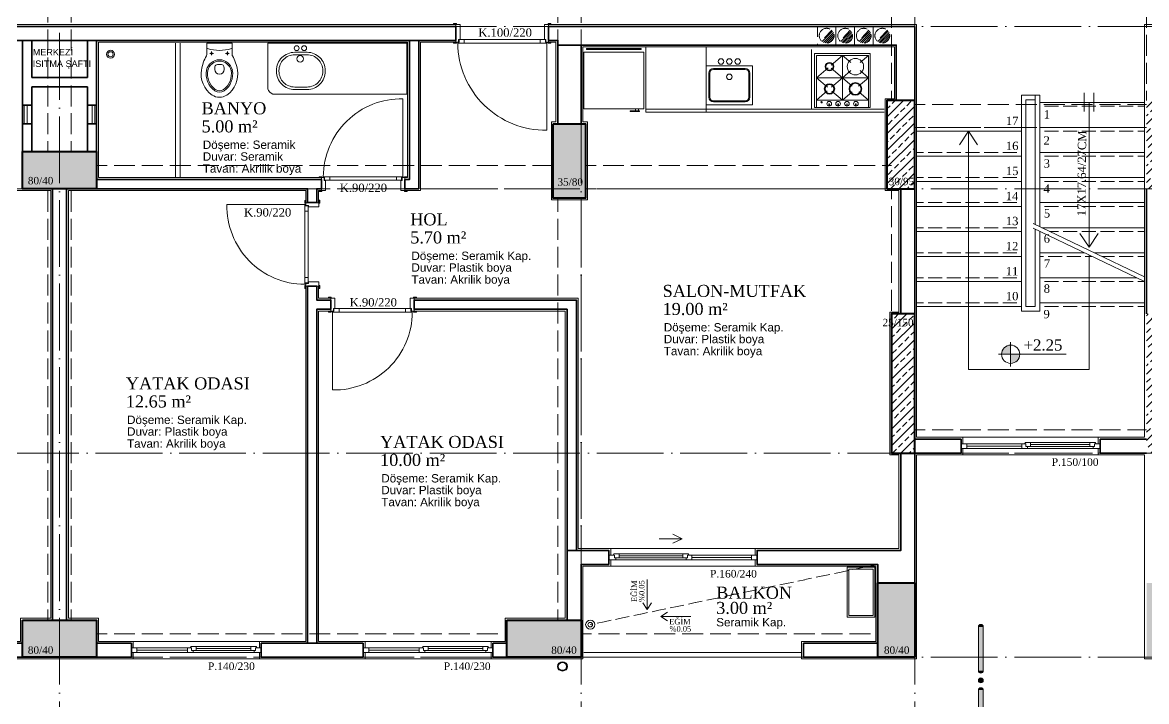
# Model space of a CAD drawing. Header units: millimetres. Extents: x 11587 to 81192, y -36083 to -25300.
# Drawn here: x 32209 to 33422, y -27567 to -26835 of the extents above; entities that cross this region are included whole.
import ezdxf
from ezdxf.enums import TextEntityAlignment as Align

# ---------------------------------------------------------------- set-up
doc = ezdxf.new("R2010")
doc.units = ezdxf.units.MM
for name, pattern in [('AKS', [30, 24, -3, 0, -3]), ('IZDUSUM1', [20, 7.5, -5, 7.5, 0]), ('SEMBOL1', [260, 200, -15, 30, -15])]:
    doc.linetypes.add(name, pattern=pattern)
for name, color, linetype, lineweight in [('rtm-aks yeni', 7, 'AKS', 20), ('rtm-cam', 141, 'Continuous', 9), ('rtm-duv tugla', 22, 'Continuous', 35), ('rtm-izdusum-üst ince', 8, 'IZDUSUM1', 5), ('rtm-kapı-ahsap', 35, 'Continuous', 13), ('rtm-merdiven izdusum', 254, 'IZDUSUM1', 15), ('rtm-merdiven yazı', 7, 'Continuous', 20), ('rtm-mhl-yazı-adı', 150, 'Continuous', 30), ('rtm-mhl-yazı-m2', 7, 'Continuous', 20), ('rtm-mhl-yazı-malzeme', 253, 'Continuous', 13), ('rtm-pen-ahsap', 35, 'Continuous', 13), ('rtm-plan katmanı-04', 33, 'Continuous', 25), ('rtm-plan katmanı-05', 205, 'Continuous', 20), ('rtm-plan katmanı-07', 135, 'Continuous', 9), ('rtm-sembol balon baslik', 242, 'Continuous', 20), ('rtm-sembol kot', 242, 'Continuous', 20), ('rtm-sembol kot yazı', 7, 'Continuous', 20), ('rtm-sembol ok', 7, 'Continuous', 20), ('rtm-sıva', 252, 'Continuous', 15), ('rtm-tarama-betonarme', 51, 'Continuous', 15), ('rtm-tas_betonarme', 50, 'Continuous', 40), ('rtm-tefris vitrifiye', 9, 'Continuous', 9), ('sbl-merdiven', 220, 'Continuous', 20)]:
    doc.layers.add(name, color=color, linetype=linetype, lineweight=lineweight)
doc.styles.add('ARIAL', font='times.ttf')
doc.styles.get("Standard").update_dxf_attribs({"font": 'arial.ttf'})
doc.styles.add('VAZ-OLCU', font='times.ttf', dxfattribs={"height": 60})
pattern_1 = [(45, (6000, 0), (-8.980256, 8.980256), []), (45, (6008.98, 0), (-8.980256, 8.980256), [6.35, -3.175])]

# ---------------------------------------------------------------- blocks, each defined once
blk = doc.blocks.new('rty')
at = {"layer": 'rtm-kapı-ahsap'}
for p, q in [((-58244.9, -62700.3), (-58243.8, -62700.3)), ((-58244.9, -62703.4), (-58244.9, -62700.3)), ((-58243.8, -62703.4), (-58244.9, -62703.4)), ((-58243.8, -62700.3), (-58243.8, -62703.4)), ((-58243.8, -62707.4), (-58243.8, -62702.9)), ((-58229.8, -62702.9), (-58243.8, -62702.9)), ((-58232.8, -62707.4), (-58243.8, -62707.4)), ((-58232.8, -62705.9), (-58232.8, -62707.4)), ((-58229.8, -62705.9), (-58232.8, -62705.9)), ((-58232.6, -62706.4), (-58232.6, -62789.4)), ((-58232.6, -62706.4), (-58229.7, -62706.4)), ((-58229.8, -62700.4), (-58229.8, -62703.4)), ((-58228.8, -62700.4), (-58229.8, -62700.4)), ((-58229.8, -62702.9), (-58229.8, -62705.9)), ((-58229.8, -62703.4), (-58228.8, -62703.4)), ((-58229.8, -62704.9), (-58228.8, -62704.9)), ((-58229.7, -62706.4), (-58229.7, -62704.9)), ((-58228.8, -62703.4), (-58228.8, -62700.4)), ((-58228.8, -62790.9), (-58228.8, -62704.9)), ((-58144.8, -62704.9), (-58228.8, -62704.9)), ((-58228.8, -62712), (-58232.6, -62712)), ((-58243.8, -62792.3), (-58244.9, -62792.3)), ((-58244.9, -62792.3), (-58244.9, -62795.4)), ((-58243.8, -62788.4), (-58243.8, -62792.9)), ((-58232.8, -62788.4), (-58243.8, -62788.4)), ((-58243.8, -62795.4), (-58243.8, -62792.3)), ((-58229.8, -62792.9), (-58243.8, -62792.9)), ((-58232.8, -62789.9), (-58232.8, -62788.4)), ((-58229.8, -62789.9), (-58232.8, -62789.9)), ((-58228.8, -62783.7), (-58232.6, -62783.7)), ((-58232.6, -62789.4), (-58229.7, -62789.4)), ((-58229.8, -62792.9), (-58229.8, -62789.9)), ((-58229.8, -62790.9), (-58228.8, -62790.9)), ((-58229.8, -62795.4), (-58229.8, -62792.3)), ((-58229.8, -62792.3), (-58228.8, -62792.3)), ((-58228.8, -62795.4), (-58229.8, -62795.4)), ((-58229.7, -62789.4), (-58229.7, -62790.9)), ((-58228.8, -62792.3), (-58228.8, -62795.4)), ((-58244.9, -62795.4), (-58243.8, -62795.4))]:
    blk.add_line(p, q, dxfattribs=at)
at = {"layer": 'rtm-kapı-ahsap', "const_width": 0.392}
blk.add_lwpolyline([(-58229.2, -62703.9, 1), (-58229.2, -62704.5, 1)], format="xyb", close=True, dxfattribs=at)
at = {"layer": 'rtm-kapı-ahsap'}
blk.add_arc((-58229.1, -62706.6), 84.3, 270.2011, 1.1472, dxfattribs=at)
blk = doc.blocks.new('K-100')
at = {"layer": 'rtm-kapı-ahsap'}
for p, q in [((-34308.1, -13702.2), (-34307, -13702.2)), ((-34308.1, -13705.4), (-34308.1, -13702.2)), ((-34307, -13705.4), (-34308.1, -13705.4)), ((-34307, -13702.2), (-34307, -13705.4)), ((-34307, -13709.3), (-34307, -13704.8)), ((-34288, -13704.8), (-34307, -13704.8)), ((-34291, -13709.3), (-34307, -13709.3)), ((-34288, -13707.8), (-34291, -13707.8)), ((-34291, -13707.8), (-34291, -13709.3)), ((-34290.8, -13801.3), (-34290.8, -13708.3)), ((-34290.8, -13708.3), (-34287.9, -13708.3)), ((-34288, -13702.3), (-34288, -13705.4)), ((-34287, -13702.3), (-34288, -13702.3)), ((-34288, -13704.8), (-34288, -13707.8)), ((-34288, -13705.4), (-34287, -13705.4)), ((-34288, -13706.8), (-34287, -13706.8)), ((-34287.9, -13708.3), (-34287.9, -13706.8)), ((-34287, -13705.4), (-34287, -13702.3)), ((-34287, -13706.8), (-34287, -13802.8)), ((-34287, -13713.9), (-34290.8, -13713.9)), ((-34287, -13795.6), (-34290.8, -13795.6)), ((-34307, -13804.2), (-34308.1, -13804.2)), ((-34308.1, -13804.2), (-34308.1, -13807.3)), ((-34308.1, -13807.3), (-34307, -13807.3)), ((-34307, -13800.3), (-34307, -13804.8)), ((-34291, -13800.3), (-34307, -13800.3)), ((-34307, -13807.3), (-34307, -13804.2)), ((-34288, -13804.8), (-34307, -13804.8)), ((-34291, -13801.8), (-34291, -13800.3)), ((-34288, -13801.8), (-34291, -13801.8)), ((-34290.8, -13801.3), (-34287.9, -13801.3)), ((-34288, -13804.8), (-34288, -13801.8)), ((-34288, -13802.8), (-34287, -13802.8)), ((-34288, -13807.3), (-34288, -13804.2)), ((-34288, -13804.2), (-34287, -13804.2)), ((-34287, -13807.3), (-34288, -13807.3)), ((-34287.9, -13801.3), (-34287.9, -13802.8)), ((-34193, -13802.8), (-34287, -13802.8)), ((-34287, -13804.2), (-34287, -13807.3))]:
    blk.add_line(p, q, dxfattribs=at)
at = {"layer": 'rtm-kapı-ahsap', "const_width": 0.392}
blk.add_lwpolyline([(-34287.4, -13803.7, -1), (-34287.4, -13803.1, -1)], format="xyb", close=True, dxfattribs=at)
at = {"layer": 'rtm-kapı-ahsap'}
blk.add_arc((-34287.9, -13801.7), 94.9, 359.3332, 89.4605, dxfattribs=at)
blk = doc.blocks.new('KK')
at = {"layer": 'rtm-sembol balon baslik', "linetype": 'SEMBOL1'}
for p in [(41231.3, 7543.2), (41283.8, 7543.2)]:
    blk.add_line(p, (41257.6, 7558.4), dxfattribs=at)
at = {"layer": 'rtm-sembol balon baslik'}
for p, q in [((41279.6, 7537.7), (41232.3, 7537.7)), ((41279.6, 7532.4), (41232.3, 7532.4)), ((41347.8, 7537.7), (41300.6, 7537.7)), ((41347.8, 7532.4), (41300.6, 7532.4)), ((41416.1, 7537.8), (41368.8, 7537.8)), ((41416.1, 7532.6), (41368.8, 7532.6)), ((41484.3, 7537.8), (41437.1, 7537.8)), ((41484.3, 7532.6), (41437.1, 7532.6)), ((41552.6, 7537.9), (41505.3, 7537.9)), ((41552.6, 7532.7), (41505.3, 7532.7)), ((41620.8, 7537.9), (41573.6, 7537.9)), ((41620.8, 7532.7), (41573.6, 7532.7))]:
    blk.add_line(p, q, dxfattribs=at)
at = {"layer": 'rtm-sembol balon baslik', "const_width": 2.62}
for points in [[(41232.3, 7536.4, 0.414214), (41231, 7535, 1)], [(41231, 7535, 0.414214), (41232.3, 7533.7, 1)], [(41279.6, 7533.7, 0.414214), (41280.9, 7535, 0.414214), (41279.6, 7536.4, 1)], [(41300.6, 7536.4, 0.414214), (41299.3, 7535, 1)], [(41299.3, 7535, 0.414214), (41300.6, 7533.7, 1)], [(41347.8, 7533.7, 0.414214), (41349.1, 7535, 0.414214), (41347.8, 7536.4, 1)], [(41368.8, 7536.5, 0.414214), (41367.5, 7535.2, 1)], [(41367.5, 7535.2, 0.414214), (41368.8, 7533.9, 1)], [(41416.1, 7533.9, 0.414214), (41417.4, 7535.2, 0.414214), (41416.1, 7536.5, 1)], [(41437.1, 7536.5, 0.414214), (41435.8, 7535.2, 1)], [(41435.8, 7535.2, 0.414214), (41437.1, 7533.9, 1)], [(41484.3, 7533.9, 0.414214), (41485.6, 7535.2, 0.414214), (41484.3, 7536.5, 1)], [(41505.3, 7536.6, 0.414214), (41504, 7535.3, 1)], [(41504, 7535.3, 0.414214), (41505.3, 7534, 1)], [(41552.6, 7534, 0.414214), (41553.9, 7535.3, 0.414214), (41552.6, 7536.6, 1)], [(41573.6, 7536.6, 0.414214), (41572.3, 7535.3, 1)], [(41572.3, 7535.3, 0.414214), (41573.6, 7534, 1)], [(41620.8, 7534, 0.414214), (41622.1, 7535.3, 0.414214), (41620.8, 7536.6, 1)]]:
    blk.add_lwpolyline(points, format="xyb", dxfattribs=at)
for points in [[(41288.8, 7535, 1), (41291.4, 7535, 1)], [(41357, 7535.2, 1), (41359.6, 7535.2, 1)], [(41425.3, 7535.2, 1), (41427.9, 7535.2, 1)], [(41493.5, 7535.3, 1), (41496.1, 7535.3, 1)], [(41561.8, 7535.3, 1), (41564.4, 7535.3, 1)]]:
    blk.add_lwpolyline(points, format="xyb", close=True, dxfattribs=at)
at = {"layer": 'rtm-sembol balon baslik'}
for centre in [(41290.1, 7535), (41358.3, 7535.2), (41426.6, 7535.2), (41494.8, 7535.3), (41563.1, 7535.3)]:
    blk.add_circle(centre, 2.62, dxfattribs=at)
for centre, start, end in [((41232.3, 7535), 90, 270), ((41279.6, 7535), 270, 90), ((41300.6, 7535), 90, 270), ((41347.8, 7535), 270, 90), ((41368.8, 7535.2), 90, 270), ((41416.1, 7535.2), 270, 90), ((41437.1, 7535.2), 90, 270), ((41484.3, 7535.2), 270, 90), ((41505.3, 7535.3), 90, 270), ((41552.6, 7535.3), 270, 90), ((41573.6, 7535.3), 90, 270), ((41620.8, 7535.3), 270, 90)]:
    blk.add_arc(centre, 2.62, start, end, dxfattribs=at)
for points in [[(41232.3, 7537.7), (41232.3, 7532.4), (41279.6, 7537.7), (41279.6, 7532.4)], [(41300.6, 7537.7), (41300.6, 7532.4), (41347.8, 7537.7), (41347.8, 7532.4)], [(41368.8, 7537.8), (41368.8, 7532.6), (41416.1, 7537.8), (41416.1, 7532.6)], [(41437.1, 7537.8), (41437.1, 7532.6), (41484.3, 7537.8), (41484.3, 7532.6)], [(41505.3, 7537.9), (41505.3, 7532.7), (41552.6, 7537.9), (41552.6, 7532.7)], [(41573.6, 7537.9), (41573.6, 7532.7), (41620.8, 7537.9), (41620.8, 7532.7)]]:
    blk.add_trace(points, dxfattribs=at)

msp = doc.modelspace()

# ---------------------------------------------------------------- hatches: boundary and pattern name
at = {"layer": 'rtm-izdusum-üst ince', "ltscale": 1.5}
h = msp.add_hatch(dxfattribs=at)
h.set_pattern_fill('ANSI31', color=256, scale=0.5, angle=180, style=0)
h.set_pattern_definition([(225, (32045.9866, -26689.5514), (1.122532, -1.122532), [])])
edge = h.paths.add_edge_path()
edge.add_arc((33076.59, -26849.55), 8, -132.76259, 47.23741, ccw=False)
edge.add_line((33071.16, -26855.42), (33082.03, -26843.68))
h = msp.add_hatch(dxfattribs=at)
h.set_pattern_fill('ANSI31', color=256, scale=0.5, angle=180, style=0)
h.set_pattern_definition([(225, (32065.9866, -26689.5514), (1.122532, -1.122532), [])])
edge = h.paths.add_edge_path()
edge.add_arc((33096.59, -26849.55), 8, -132.76259, 47.23741, ccw=False)
edge.add_line((33091.16, -26855.42), (33102.03, -26843.68))
h = msp.add_hatch(dxfattribs=at)
h.set_pattern_fill('ANSI31', color=256, scale=0.5, angle=180, style=0)
h.set_pattern_definition([(225, (32085.9866, -26689.5514), (1.122532, -1.122532), [])])
edge = h.paths.add_edge_path()
edge.add_arc((33116.59, -26849.55), 8, -132.76259, 47.23741, ccw=False)
edge.add_line((33111.16, -26855.42), (33122.03, -26843.68))
h = msp.add_hatch(dxfattribs=at)
h.set_pattern_fill('ANSI31', color=256, scale=0.5, angle=180, style=0)
h.set_pattern_definition([(225, (32105.9866, -26689.5514), (1.122532, -1.122532), [])])
edge = h.paths.add_edge_path()
edge.add_arc((33136.59, -26849.55), 8, -132.76259, 47.23741, ccw=False)
edge.add_line((33131.16, -26855.42), (33142.03, -26843.68))
at = {"layer": 'rtm-sembol kot'}
h = msp.add_hatch(color=256, dxfattribs=at)
h.paths.add_polyline_path([(33275.05, -27183.15, 0.4142136), (33265.21, -27192.99), (33275.05, -27192.99)])
h.paths.add_polyline_path([(33275.05, -27202.83, 0.4142136), (33284.89, -27192.99), (33275.05, -27192.99)])
at = {"layer": 'rtm-tarama-betonarme'}
h = msp.add_hatch(dxfattribs=at)
h.set_pattern_fill('ANSI33', color=256, scale=2, style=0)
h.set_pattern_definition([(45, (21039.519, -4888.525), (-8.980256, 8.980256), []), (45, (21048.499, -4888.525), (-8.980256, 8.980256), [6.35, -3.175])])
h.paths.add_polyline_path([(34324.09, -27439.55), (34364.09, -27439.55), (34364.09, -27519.55), (34324.09, -27519.55)])
h.paths.add_polyline_path([(33911.59, -27479.55), (33991.59, -27479.55), (33991.59, -27519.55), (33911.59, -27519.55)])
h.paths.add_polyline_path([(34324.09, -26944.55), (34364.09, -26944.55), (34364.09, -27024.55), (34324.09, -27024.55)])
h.paths.add_polyline_path([(33961.59, -26944.55), (33996.59, -26944.55), (33996.59, -27024.55), (33961.59, -27024.55)])
h.paths.add_polyline_path([(33961.59, -26524.55), (33996.59, -26524.55), (33996.59, -26604.55), (33961.59, -26604.55)])
h.paths.add_polyline_path([(34324.09, -26524.55), (34364.09, -26524.55), (34364.09, -26604.55), (34324.09, -26604.55)])
h.paths.add_polyline_path([(34324.09, -26029.55), (34364.09, -26029.55), (34364.09, -26109.55), (34324.09, -26109.55)])
h.paths.add_polyline_path([(33911.59, -26029.55), (33991.59, -26029.55), (33991.59, -26069.55), (33911.59, -26069.55)])
h.paths.add_polyline_path([(34726.59, -26524.55), (34691.59, -26524.55), (34691.59, -26604.55), (34726.59, -26604.55)])
h.paths.add_polyline_path([(34726.59, -26944.55), (34691.59, -26944.55), (34691.59, -27024.55), (34726.59, -27024.55)])
h.paths.add_polyline_path([(34776.59, -27479.55), (34696.59, -27479.55), (34696.59, -27519.55), (34776.59, -27519.55)])
h.paths.add_polyline_path([(35299.09, -27479.55), (35219.09, -27479.55), (35219.09, -27519.55), (35299.09, -27519.55)])
h.paths.add_polyline_path([(35299.09, -26974.55), (35219.09, -26974.55), (35219.09, -27014.55), (35299.09, -27014.55)])
h.paths.add_polyline_path([(35299.09, -26534.55), (35219.09, -26534.55), (35219.09, -26574.55), (35299.09, -26574.55)])
h.paths.add_polyline_path([(34776.59, -26029.55), (34696.59, -26029.55), (34696.59, -26069.55), (34776.59, -26069.55)])
h.paths.add_polyline_path([(35299.09, -26029.55), (35219.09, -26029.55), (35219.09, -26069.55), (35299.09, -26069.55)])
h.paths.add_polyline_path([(35821.59, -26839.55), (35796.59, -26839.55), (35796.59, -27014.55), (35821.59, -27014.55)])
h.paths.add_polyline_path([(35821.59, -26534.55), (35796.59, -26534.55), (35796.59, -26709.55), (35821.59, -26709.55)])
h.paths.add_polyline_path([(36181.59, -26839.55), (36006.59, -26839.55), (36006.59, -26864.55), (36181.59, -26864.55)])
h.paths.add_polyline_path([(36181.59, -26684.55), (36006.59, -26684.55), (36006.59, -26709.55), (36181.59, -26709.55)])
h.paths.add_polyline_path([(35821.59, -26109.55), (35781.59, -26109.55), (35781.59, -26029.55), (35821.59, -26029.55)])
h.paths.add_polyline_path([(36181.59, -26124.55), (36141.59, -26124.55), (36141.59, -26029.55), (36181.59, -26029.55)])
h.paths.add_polyline_path([(35821.59, -27439.55), (35781.59, -27439.55), (35781.59, -27519.55), (35821.59, -27519.55)])
h.paths.add_polyline_path([(36181.59, -27424.55), (36141.59, -27424.55), (36141.59, -27519.55), (36181.59, -27519.55)])
h.paths.add_polyline_path([(33421.59, -27439.55), (33461.59, -27439.55), (33461.59, -27519.55), (33421.59, -27519.55)])
h.paths.add_polyline_path([(33131.59, -27439.55), (33171.59, -27439.55), (33171.59, -27519.55), (33131.59, -27519.55)])
h.paths.add_polyline_path([(33421.59, -26029.55), (33501.59, -26029.55), (33501.59, -26069.55), (33421.59, -26069.55)])
h.paths.add_polyline_path([(33091.59, -26029.55), (33171.59, -26029.55), (33171.59, -26069.55), (33091.59, -26069.55)])
h.paths.add_polyline_path([(32781.59, -26524.55), (32816.59, -26524.55), (32816.59, -26604.55), (32781.59, -26604.55)])
h.paths.add_polyline_path([(32781.59, -26944.55), (32816.59, -26944.55), (32816.59, -27024.55), (32781.59, -27024.55)])
h.paths.add_polyline_path([(32731.59, -27479.55), (32811.59, -27479.55), (32811.59, -27519.55), (32731.59, -27519.55)])
h.paths.add_polyline_path([(32209.09, -27479.55), (32289.09, -27479.55), (32289.09, -27519.55), (32209.09, -27519.55)])
h.paths.add_polyline_path([(32209.09, -26974.55), (32289.09, -26974.55), (32289.09, -27014.55), (32209.09, -27014.55)])
h.paths.add_polyline_path([(32209.09, -26534.55), (32289.09, -26534.55), (32289.09, -26574.55), (32209.09, -26574.55)])
h.paths.add_polyline_path([(32731.59, -26029.55), (32811.59, -26029.55), (32811.59, -26069.55), (32731.59, -26069.55)])
h.paths.add_polyline_path([(32209.09, -26029.55), (32289.09, -26029.55), (32289.09, -26069.55), (32209.09, -26069.55)])
h.paths.add_polyline_path([(31686.59, -26839.55), (31711.59, -26839.55), (31711.59, -27014.55), (31686.59, -27014.55)])
h.paths.add_polyline_path([(31686.59, -26534.55), (31711.59, -26534.55), (31711.59, -26709.55), (31686.59, -26709.55)])
h.paths.add_polyline_path([(31326.59, -26839.55), (31501.59, -26839.55), (31501.59, -26864.55), (31326.59, -26864.55)])
h.paths.add_polyline_path([(31326.59, -26684.55), (31501.59, -26684.55), (31501.59, -26709.55), (31326.59, -26709.55)])
h.paths.add_polyline_path([(31686.59, -26109.55), (31726.59, -26109.55), (31726.59, -26029.55), (31686.59, -26029.55)])
h.paths.add_polyline_path([(31326.59, -26124.55), (31366.59, -26124.55), (31366.59, -26029.55), (31326.59, -26029.55)])
h.paths.add_polyline_path([(31686.59, -27439.55), (31726.59, -27439.55), (31726.59, -27519.55), (31686.59, -27519.55)])
h.paths.add_polyline_path([(31326.59, -27424.55), (31366.59, -27424.55), (31366.59, -27519.55), (31326.59, -27519.55)])
h = msp.add_hatch(dxfattribs=at)
h.set_pattern_fill('ANSI33', color=256, scale=2, style=0)
h.set_pattern_definition(pattern_1)
h.paths.add_polyline_path([(33171.59, -26919.55), (33141.59, -26919.55), (33141.59, -27014.55), (33171.59, -27014.55)])
h.paths.add_polyline_path([(33451.59, -26919.55), (33421.59, -26919.55), (33421.59, -27014.55), (33451.59, -27014.55)])
h = msp.add_hatch(dxfattribs=at)
h.set_pattern_fill('ANSI33', color=256, scale=2, style=0)
h.set_pattern_definition(pattern_1)
h.paths.add_polyline_path([(33171.59, -27149.55), (33146.59, -27149.55), (33146.59, -27299.55), (33171.59, -27299.55)])
h.paths.add_polyline_path([(33446.59, -27149.55), (33421.59, -27149.55), (33421.59, -27299.55), (33446.59, -27299.55)])

# ---------------------------------------------------------------- linework, layer by layer
at = {"layer": 'rtm-aks yeni', "ltscale": 3}
for p, q in [((32249.09, -27819.55), (32249.09, -25729.55)), ((32811.59, -27819.55), (32811.59, -25729.55)), ((33171.59, -27819.55), (33171.59, -25729.55)), ((31026.59, -26839.55), (36481.59, -26839.55)), ((31026.59, -27014.55), (36481.59, -27014.55)), ((31026.59, -27299.55), (36481.59, -27299.55)), ((31026.59, -27519.55), (36481.59, -27519.55))]:
    msp.add_line(p, q, dxfattribs=at)
at = {"layer": 'rtm-cam'}
for p, q in [((33287.09, -27292.05), (33227.59, -27292.05)), ((33360.59, -27290.3), (33296.59, -27290.3)), ((32852.59, -27410.3), (32921.59, -27410.3)), ((32931.09, -27412.05), (32995.59, -27412.05)), ((32455.59, -27510.3), (32396.59, -27510.3)), ((32705.59, -27510.3), (32646.59, -27510.3)), ((32387.09, -27512.05), (32332.59, -27512.05)), ((32637.09, -27512.05), (32582.59, -27512.05))]:
    msp.add_line(p, q, dxfattribs=at)
at = {"layer": 'rtm-duv tugla'}
for points in [[(31821.59, -26839.55), (32676.59, -26839.55)], [(32676.59, -26854.55), (32676.59, -26839.55)], [(32776.59, -26839.55), (33171.59, -26839.55), (33171.59, -26919.55)], [(32776.59, -26854.55), (32776.59, -26839.55)], [(31821.59, -26854.55), (32676.59, -26854.55)], [(32209.09, -26974.55), (32209.09, -26854.55)], [(32219.09, -26894.55), (32219.09, -26854.55)], [(32279.09, -26894.55), (32279.09, -26854.55)], [(32289.09, -26974.55), (32289.09, -26854.55)], [(32626.59, -26854.55), (32626.59, -27004.55), (32621.59, -27004.55), (32621.59, -27014.55), (32636.59, -27014.55), (32636.59, -26854.55)], [(32776.59, -26854.55), (32786.59, -26854.55), (32786.59, -26859.55), (33151.59, -26859.55), (33151.59, -26919.55)], [(32786.59, -26944.55), (32786.59, -26859.55)], [(32811.59, -26944.55), (32811.59, -26859.55)], [(32219.09, -26894.55), (32279.09, -26894.55)], [(32219.09, -26974.55), (32219.09, -26904.55)], [(32219.09, -26904.55), (32279.09, -26904.55)], [(32279.09, -26974.55), (32279.09, -26904.55)], [(32219.09, -26924.55), (32209.09, -26924.55)], [(32279.09, -26924.55), (32289.09, -26924.55)], [(32219.09, -26944.55), (32209.09, -26944.55)], [(32279.09, -26944.55), (32289.09, -26944.55)], [(32289.09, -27014.55), (32516.59, -27014.55), (32516.59, -27029.55), (32526.59, -27029.55), (32526.59, -27014.55), (32531.59, -27014.55), (32531.59, -27004.55), (32289.09, -27004.55)], [(32241.59, -27014.55), (32241.59, -27479.55)], [(32256.59, -27014.55), (32256.59, -27479.55)], [(33156.59, -27014.55), (33156.59, -27149.55)], [(33171.59, -27014.55), (33171.59, -27149.55)], [(33421.59, -27014.55), (33421.59, -27149.55)], [(32526.59, -27504.55), (32526.59, -27144.55), (32541.59, -27144.55), (32541.59, -27134.55), (32526.59, -27134.55), (32526.59, -27119.55), (32516.59, -27119.55), (32516.59, -27504.55)], [(32796.59, -27404.55), (32796.59, -27144.55), (32631.59, -27144.55), (32631.59, -27134.55), (32806.59, -27134.55), (32806.59, -27404.55)], [(33171.59, -27284.55), (33221.59, -27284.55)], [(33221.59, -27284.55), (33221.59, -27299.55)], [(33371.59, -27284.55), (33421.59, -27284.55)], [(33371.59, -27284.55), (33371.59, -27299.55)], [(33131.59, -27439.55), (33131.59, -27419.55), (33001.59, -27419.55), (33001.59, -27404.55), (33156.59, -27404.55), (33156.59, -27299.55)], [(33171.59, -27299.55), (33221.59, -27299.55)], [(33171.59, -27299.55), (33171.59, -27439.55)], [(33371.59, -27299.55), (33421.59, -27299.55)], [(32811.59, -27479.55), (32811.59, -27419.55), (32841.59, -27419.55), (32841.59, -27404.55), (32796.59, -27404.55), (32796.59, -27479.55)], [(32209.09, -27519.55), (32171.59, -27519.55), (32171.59, -27504.55), (32209.09, -27504.55)], [(32289.09, -27519.55), (32326.59, -27519.55), (32326.59, -27504.55), (32289.09, -27504.55)], [(32731.59, -27504.55), (32716.59, -27504.55), (32716.59, -27519.55), (32731.59, -27519.55)], [(32716.59, -27504.55), (32716.59, -27519.55)], [(33131.59, -27519.55), (33051.59, -27519.55), (33051.59, -27504.55), (33131.59, -27504.55)]]:
    msp.add_lwpolyline(points, dxfattribs=at)
msp.add_lwpolyline([(32466.59, -27504.55), (32466.59, -27519.55), (32576.59, -27519.55), (32576.59, -27504.55)], close=True, dxfattribs=at)
at = {"layer": 'rtm-izdusum-üst ince', "ltscale": 1.5}
for points in [[(32236.59, -26974.55), (32236.59, -26574.55)], [(32261.59, -26974.55), (32261.59, -26574.55)], [(32786.59, -26944.55), (32786.59, -26604.55)], [(32811.59, -26944.55), (32811.59, -26604.55)], [(33146.59, -26709.55), (33146.59, -26919.55)], [(33171.59, -26709.55), (33171.59, -26919.55)], [(33421.59, -26709.55), (33421.59, -26919.55)], [(33086.59, -26859.55), (33086.59, -26839.55), (33066.59, -26839.55), (33066.59, -26859.55), (33086.59, -26859.55)], [(33082.03, -26843.68), (33071.16, -26855.42)], [(33106.59, -26859.55), (33106.59, -26839.55), (33086.59, -26839.55), (33086.59, -26859.55), (33106.59, -26859.55)], [(33102.03, -26843.68), (33091.16, -26855.42)], [(33126.59, -26859.55), (33126.59, -26839.55), (33106.59, -26839.55), (33106.59, -26859.55), (33126.59, -26859.55)], [(33122.03, -26843.68), (33111.16, -26855.42)], [(33146.59, -26859.55), (33146.59, -26839.55), (33126.59, -26839.55), (33126.59, -26859.55), (33146.59, -26859.55)], [(33142.03, -26843.68), (33131.16, -26855.42)], [(33171.59, -26923.55), (33421.59, -26923.55)], [(33171.59, -26948.55), (33421.59, -26948.55)], [(32289.09, -26989.55), (32781.59, -26989.55)], [(32816.59, -26989.55), (33146.59, -26989.55)], [(32236.59, -27479.55), (32236.59, -27014.55)], [(32261.59, -27479.55), (32261.59, -27014.55)], [(32289.09, -27014.55), (32781.59, -27014.55)], [(32786.59, -27479.55), (32786.59, -27024.55)], [(32811.59, -27479.55), (32811.59, -27024.55)], [(32816.59, -27014.55), (33146.59, -27014.55)], [(33146.59, -27014.55), (33146.59, -27149.55)], [(33171.59, -27274.55), (33421.59, -27274.55)], [(33171.59, -27299.55), (33421.59, -27299.55)], [(32289.09, -27494.55), (32731.59, -27494.55)], [(32811.59, -27494.55), (33131.59, -27494.55)], [(32289.09, -27519.55), (32731.59, -27519.55)], [(32811.59, -27519.55), (33131.59, -27519.55)]]:
    msp.add_lwpolyline(points, dxfattribs=at)
at = {"layer": 'rtm-izdusum-üst ince'}
msp.add_lwpolyline([(33131.59, -27419.55), (32821.59, -27484.55)], dxfattribs=at)
at = {"layer": 'rtm-izdusum-üst ince', "ltscale": 1.5}
for centre in [(33076.59, -26849.55), (33096.59, -26849.55), (33116.59, -26849.55), (33136.59, -26849.55)]:
    msp.add_circle(centre, 8, dxfattribs=at)
at = {"layer": 'rtm-kapı-ahsap'}
for points in [[(32211.09, -26924.55), (32211.09, -26944.55)], [(32214.09, -26924.55), (32214.09, -26944.55)], [(32284.09, -26924.55), (32284.09, -26944.55)], [(32287.09, -26924.55), (32287.09, -26944.55)]]:
    msp.add_lwpolyline(points, dxfattribs=at)
at = {"layer": 'rtm-merdiven izdusum'}
for p, q in [((33419.59, -26925.55), (33306.59, -26925.55)), ((33173.59, -26948.55), (33286.59, -26948.55)), ((33419.59, -26952.55), (33306.59, -26952.55)), ((33173.59, -26975.55), (33286.59, -26975.55)), ((33419.59, -26979.55), (33306.59, -26979.55)), ((33173.59, -27002.55), (33286.59, -27002.55)), ((33419.59, -27006.55), (33306.59, -27006.55)), ((33173.59, -27029.55), (33286.59, -27029.55)), ((33419.59, -27033.55), (33306.59, -27033.55)), ((33173.59, -27056.55), (33286.59, -27056.55)), ((33419.59, -27060.55), (33317.06, -27060.55)), ((33173.59, -27083.55), (33286.59, -27083.55)), ((33363.09, -27087.55), (33306.59, -27087.55)), ((33419.59, -27087.55), (33373.56, -27087.55)), ((33173.59, -27110.55), (33286.59, -27110.55)), ((33419.59, -27114.55), (33306.59, -27114.55)), ((33173.59, -27137.55), (33286.59, -27137.55)), ((33419.59, -27141.55), (33306.59, -27141.55))]:
    msp.add_line(p, q, dxfattribs=at)
at = {"layer": 'rtm-pen-ahsap'}
for p, q in [((33221.59, -27289.55), (33227.59, -27289.55)), ((33232.59, -27289.55), (33226.96, -27289.55)), ((33227.59, -27294.55), (33227.59, -27289.55)), ((33232.59, -27289.55), (33287.09, -27289.55)), ((33291.59, -27289.55), (33287.09, -27289.55)), ((33287.09, -27294.55), (33287.09, -27289.55)), ((33290.96, -27288.05), (33296.59, -27288.05)), ((33291.59, -27292.55), (33291.59, -27289.55)), ((33291.59, -27292.55), (33296.59, -27292.55)), ((33293.09, -27292.55), (33293.09, -27294.55)), ((33296.59, -27288.05), (33360.59, -27288.05)), ((33296.59, -27292.55), (33296.59, -27288.05)), ((33296.59, -27292.55), (33360.59, -27292.55)), ((33366.23, -27288.05), (33360.59, -27288.05)), ((33360.59, -27292.55), (33360.59, -27288.05)), ((33365.59, -27292.55), (33360.59, -27292.55)), ((33364.09, -27294.55), (33364.09, -27292.55)), ((33371.59, -27289.55), (33365.59, -27289.55)), ((33365.59, -27292.55), (33365.59, -27289.55)), ((33285.59, -27294.55), (33221.59, -27294.55)), ((33285.59, -27294.55), (33293.09, -27294.55)), ((33364.09, -27294.55), (33371.59, -27294.55)), ((32841.59, -27409.55), (32847.59, -27409.55)), ((32849.09, -27414.55), (32841.59, -27414.55)), ((32846.96, -27408.05), (32852.59, -27408.05)), ((32847.59, -27412.55), (32847.59, -27409.55)), ((32847.59, -27412.55), (32852.59, -27412.55)), ((32849.09, -27414.55), (32849.09, -27412.55)), ((32921.59, -27408.05), (32852.59, -27408.05)), ((32852.59, -27412.55), (32852.59, -27408.05)), ((32921.59, -27412.55), (32852.59, -27412.55)), ((32927.23, -27408.05), (32921.59, -27408.05)), ((32921.59, -27412.55), (32921.59, -27408.05)), ((32926.59, -27412.55), (32921.59, -27412.55)), ((32925.09, -27412.55), (32925.09, -27414.55)), ((32932.59, -27414.55), (32925.09, -27414.55)), ((32926.59, -27409.55), (32931.09, -27409.55)), ((32926.59, -27412.55), (32926.59, -27409.55)), ((32990.59, -27409.55), (32931.09, -27409.55)), ((32931.09, -27414.55), (32931.09, -27409.55)), ((32932.59, -27414.55), (33001.59, -27414.55)), ((32990.59, -27409.55), (32996.23, -27409.55)), ((32995.59, -27414.55), (32995.59, -27409.55)), ((33001.59, -27409.55), (32995.59, -27409.55)), ((32326.59, -27509.55), (32332.59, -27509.55)), ((32337.59, -27509.55), (32331.96, -27509.55)), ((32332.59, -27514.55), (32332.59, -27509.55)), ((32337.59, -27509.55), (32387.09, -27509.55)), ((32391.59, -27509.55), (32387.09, -27509.55)), ((32387.09, -27514.55), (32387.09, -27509.55)), ((32390.96, -27508.05), (32396.59, -27508.05)), ((32391.59, -27512.55), (32391.59, -27509.55)), ((32396.59, -27508.05), (32455.59, -27508.05)), ((32396.59, -27512.55), (32396.59, -27508.05)), ((32461.23, -27508.05), (32455.59, -27508.05)), ((32455.59, -27512.55), (32455.59, -27508.05)), ((32466.59, -27509.55), (32460.59, -27509.55)), ((32460.59, -27512.55), (32460.59, -27509.55)), ((32576.59, -27509.55), (32582.59, -27509.55)), ((32587.59, -27509.55), (32581.96, -27509.55)), ((32582.59, -27514.55), (32582.59, -27509.55)), ((32587.59, -27509.55), (32637.09, -27509.55)), ((32641.59, -27509.55), (32637.09, -27509.55)), ((32637.09, -27514.55), (32637.09, -27509.55)), ((32640.96, -27508.05), (32646.59, -27508.05)), ((32641.59, -27512.55), (32641.59, -27509.55)), ((32646.59, -27508.05), (32705.59, -27508.05)), ((32646.59, -27512.55), (32646.59, -27508.05)), ((32711.23, -27508.05), (32705.59, -27508.05)), ((32705.59, -27512.55), (32705.59, -27508.05)), ((32716.59, -27509.55), (32710.59, -27509.55)), ((32710.59, -27512.55), (32710.59, -27509.55)), ((32385.59, -27514.55), (32326.59, -27514.55)), ((32385.59, -27514.55), (32393.09, -27514.55)), ((32391.59, -27512.55), (32396.59, -27512.55)), ((32393.09, -27512.55), (32393.09, -27514.55)), ((32396.59, -27512.55), (32455.59, -27512.55)), ((32460.59, -27512.55), (32455.59, -27512.55)), ((32459.09, -27514.55), (32459.09, -27512.55)), ((32459.09, -27514.55), (32466.59, -27514.55)), ((32635.59, -27514.55), (32576.59, -27514.55)), ((32635.59, -27514.55), (32643.09, -27514.55)), ((32641.59, -27512.55), (32646.59, -27512.55)), ((32643.09, -27512.55), (32643.09, -27514.55)), ((32646.59, -27512.55), (32705.59, -27512.55)), ((32710.59, -27512.55), (32705.59, -27512.55)), ((32709.09, -27514.55), (32709.09, -27512.55)), ((32709.09, -27514.55), (32716.59, -27514.55))]:
    msp.add_line(p, q, dxfattribs=at)
for points in [[(33290.96, -27288.05), (33290.09, -27289.55)], [(33366.23, -27288.05), (33367.1, -27289.55)], [(32846.96, -27408.05), (32846.09, -27409.55)], [(32927.23, -27408.05), (32928.1, -27409.55)], [(32390.96, -27508.05), (32390.09, -27509.55)], [(32461.23, -27508.05), (32462.1, -27509.55)], [(32640.96, -27508.05), (32640.09, -27509.55)], [(32711.23, -27508.05), (32712.1, -27509.55)]]:
    msp.add_lwpolyline(points, dxfattribs=at)
at = {"layer": 'rtm-plan katmanı-04'}
for radius in [5, 4.5]:
    msp.add_circle((32791.59, -27529.55), radius, dxfattribs=at)
at = {"layer": 'rtm-plan katmanı-05', "ltscale": 0.6}
for points in [[(33223.59, -27282.55), (33369.59, -27282.55)], [(33223.59, -27301.55), (33369.59, -27301.55)], [(32999.59, -27402.55), (32843.59, -27402.55)], [(32999.59, -27421.55), (32843.59, -27421.55)], [(32328.59, -27502.55), (32464.59, -27502.55)], [(32578.59, -27502.55), (32714.59, -27502.55)], [(32328.59, -27521.55), (32464.59, -27521.55)], [(32578.59, -27521.55), (32714.59, -27521.55)]]:
    msp.add_lwpolyline(points, dxfattribs=at)
at = {"layer": 'rtm-plan katmanı-05'}
for points in [[(32814.59, -27514.55), (33048.59, -27514.55)], [(32814.59, -27519.55), (33048.59, -27519.55)]]:
    msp.add_lwpolyline(points, dxfattribs=at)
for radius in [5, 2.5]:
    msp.add_circle((32821.59, -27484.55), radius, dxfattribs=at)
at = {"layer": 'rtm-plan katmanı-07'}
for points in [[(33293.09, -27294.55), (33364.09, -27294.55)], [(32925.09, -27414.55), (32849.09, -27414.55)], [(32393.09, -27514.55), (32459.09, -27514.55)], [(32643.09, -27514.55), (32709.09, -27514.55)]]:
    msp.add_lwpolyline(points, dxfattribs=at)
at = {"layer": 'rtm-sembol kot'}
for p, q in [((33275.05, -27206.12), (33275.05, -27179.87)), ((33261.92, -27192.99), (33334.84, -27192.99))]:
    msp.add_line(p, q, dxfattribs=at)
msp.add_circle((33275.05, -27192.99), 9.84, dxfattribs=at)
at = {"layer": 'rtm-sembol ok'}
for points in [[(32920.75, -27391.86), (32910.75, -27386.86)], [(32895.75, -27391.86), (32920.75, -27391.86)], [(32920.75, -27391.86), (32910.75, -27396.86)], [(32883.02, -27436), (32883.02, -27468.32)], [(32883.02, -27468.32), (32878.36, -27460.92)], [(32883.02, -27468.32), (32887.69, -27460.92)], [(32897.54, -27475.93), (32904.94, -27471.26)], [(32929.87, -27475.93), (32897.54, -27475.93)], [(32897.54, -27475.93), (32904.94, -27480.6)]]:
    msp.add_lwpolyline(points, dxfattribs=at)
at = {"layer": 'rtm-sıva'}
for points in [[(31821.59, -26837.55), (32676.59, -26837.55)], [(32776.59, -26837.55), (33173.59, -26837.55)], [(33223.59, -27289.55), (33223.59, -27282.55), (33173.59, -27282.55), (33173.59, -26837.55)], [(33369.59, -27289.55), (33369.59, -27282.55), (33419.59, -27282.55), (33419.59, -26837.55)], [(33419.59, -26837.55), (33856.59, -26837.55)], [(32621.59, -27002.55), (32624.59, -27002.55), (32624.59, -26856.55), (32291.09, -26856.55), (32291.09, -27002.55), (32531.59, -27002.55)], [(32676.59, -26856.55), (32638.59, -26856.55), (32638.59, -27016.55), (32621.59, -27016.55)], [(32776.59, -26856.55), (32784.59, -26856.55), (32784.59, -26942.55), (32779.59, -26942.55), (32779.59, -27026.55), (32818.59, -27026.55), (32818.59, -26942.55), (32813.59, -26942.55), (32813.59, -26861.55), (33149.59, -26861.55), (33149.59, -26917.55)], [(33144.59, -27147.55), (33154.59, -27147.55), (33154.59, -27016.55), (33139.59, -27016.55), (33139.59, -26917.55), (33149.59, -26917.55)], [(31983.59, -27029.55), (31983.59, -27016.55), (32239.59, -27016.55), (32239.59, -27477.55), (32207.09, -27477.55), (32207.09, -27502.55), (32169.59, -27502.55), (32169.59, -27509.55)], [(32514.59, -27029.55), (32514.59, -27016.55), (32258.59, -27016.55), (32258.59, -27477.55), (32291.09, -27477.55), (32291.09, -27502.55), (32328.59, -27502.55), (32328.59, -27509.55)], [(32528.59, -27029.55), (32528.59, -27016.55), (32531.59, -27016.55)], [(32464.59, -27509.55), (32464.59, -27502.55), (32514.59, -27502.55), (32514.59, -27119.55)], [(32528.59, -27119.55), (32528.59, -27132.55), (32541.59, -27132.55)], [(32631.59, -27132.55), (32808.59, -27132.55), (32808.59, -27402.55), (32843.59, -27402.55), (32843.59, -27409.55)], [(32541.59, -27146.55), (32528.59, -27146.55), (32528.59, -27502.55), (32578.59, -27502.55), (32578.59, -27509.55)], [(32714.59, -27509.55), (32714.59, -27502.55), (32729.59, -27502.55), (32729.59, -27477.55), (32794.59, -27477.55), (32794.59, -27146.55), (32631.59, -27146.55)], [(33144.59, -27147.55), (33144.59, -27301.55), (33154.59, -27301.55), (33154.59, -27402.55), (32999.59, -27402.55), (32999.59, -27409.55)], [(32999.59, -27414.55), (32999.59, -27421.55), (33129.59, -27421.55), (33129.59, -27502.55), (33049.59, -27502.55), (33049.59, -27521.55), (33173.59, -27521.55), (33173.59, -27301.55), (33223.59, -27301.55), (33223.59, -27294.55)], [(33513.59, -27514.55), (33513.59, -27521.55), (33419.59, -27521.55), (33419.59, -27301.55), (33369.59, -27301.55), (33369.59, -27294.55)], [(32714.59, -27514.55), (32714.59, -27521.55), (32813.59, -27521.55), (32813.59, -27421.55), (32843.59, -27421.55), (32843.59, -27414.55)], [(32169.59, -27514.55), (32169.59, -27521.55), (32328.59, -27521.55), (32328.59, -27514.55)], [(32464.59, -27514.55), (32464.59, -27521.55), (32578.59, -27521.55), (32578.59, -27514.55)], [(32464.59, -27514.55), (32464.59, -27521.55), (32578.59, -27521.55), (32578.59, -27514.55)]]:
    msp.add_lwpolyline(points, dxfattribs=at)
at = {"layer": 'rtm-tas_betonarme'}
for points in [[(33141.59, -27014.55), (33171.59, -27014.55), (33171.59, -26919.55), (33141.59, -26919.55)], [(32781.59, -26944.55), (32816.59, -26944.55), (32816.59, -27024.55), (32781.59, -27024.55)], [(32209.09, -26974.55), (32289.09, -26974.55), (32289.09, -27014.55), (32209.09, -27014.55)], [(33146.59, -27299.55), (33171.59, -27299.55), (33171.59, -27149.55), (33146.59, -27149.55)], [(33131.59, -27439.55), (33171.59, -27439.55), (33171.59, -27519.55), (33131.59, -27519.55)], [(32209.09, -27479.55), (32289.09, -27479.55), (32289.09, -27519.55), (32209.09, -27519.55)], [(32731.59, -27479.55), (32811.59, -27479.55), (32811.59, -27519.55), (32731.59, -27519.55)]]:
    msp.add_lwpolyline(points, close=True, dxfattribs=at)
at = {"layer": 'rtm-tefris vitrifiye'}
for p, q in [((32407.85, -26857.55), (32435.34, -26857.55)), ((32407.85, -26870.14), (32407.85, -26857.55)), ((32411.23, -26868.55), (32415.14, -26868.55)), ((32413.07, -26866.68), (32413.07, -26870.39)), ((32431.96, -26868.55), (32428.05, -26868.55)), ((32430.12, -26866.68), (32430.12, -26870.39)), ((32435.34, -26870.14), (32435.34, -26857.55)), ((32814.5, -26928.41), (32814.5, -26867.41)), ((32814.5, -26867.41), (32879.5, -26867.41)), ((32876.5, -26863.41), (32817.5, -26863.41)), ((32817.5, -26863.41), (32817.5, -26864.41)), ((32817.5, -26864.41), (32876.5, -26864.41)), ((32876.5, -26864.41), (32876.5, -26863.41)), ((32879.5, -26867.41), (32879.5, -26928.41)), ((33063.62, -26868.89), (33063.62, -26926.89)), ((33063.62, -26868.89), (33123.62, -26868.89)), ((32423.76, -26880.65), (32419.43, -26880.65)), ((33065.62, -26870.89), (33121.62, -26870.89)), ((33065.62, -26870.89), (33065.62, -26926.89)), ((33081.43, -26881.35), (33093.62, -26870.89)), ((33093.62, -26870.89), (33102.59, -26878.58)), ((33093.62, -26870.89), (33093.62, -26918.89)), ((33112.65, -26878.58), (33121.62, -26870.89)), ((33121.62, -26870.89), (33121.62, -26918.89)), ((32946.59, -26923.89), (32946.59, -26881.89)), ((32946.59, -26881.89), (32996.59, -26881.89)), ((32949.59, -26915.89), (32949.59, -26889.89)), ((32950.59, -26915.89), (32950.59, -26889.89)), ((32954.59, -26884.89), (32988.59, -26884.89)), ((32954.59, -26885.89), (32988.59, -26885.89)), ((32992.59, -26915.89), (32992.59, -26889.89)), ((32993.59, -26915.89), (32993.59, -26889.89)), ((32996.59, -26923.89), (32996.59, -26881.89)), ((33078.03, -26884.25), (33065.62, -26894.89)), ((33093.62, -26894.89), (33081.39, -26884.41)), ((33102.59, -26887.21), (33093.62, -26894.89)), ((33121.62, -26894.89), (33112.65, -26887.21)), ((33065.62, -26894.89), (33077.31, -26904.91)), ((33065.62, -26894.89), (33121.62, -26894.89)), ((33093.62, -26894.89), (33081.92, -26904.93)), ((33093.62, -26894.89), (33104.08, -26903.86)), ((33121.62, -26894.89), (33111, -26904)), ((33077.14, -26909.02), (33065.62, -26918.89)), ((33082.25, -26909.15), (33093.62, -26918.89)), ((33103.91, -26910.07), (33093.62, -26918.89)), ((33111.4, -26910.13), (33121.62, -26918.89)), ((32870.5, -26928.41), (32870.5, -26930.41)), ((32873.5, -26928.41), (32873.5, -26930.41)), ((32996.59, -26923.89), (32946.59, -26923.89)), ((32988.59, -26919.89), (32954.59, -26919.89)), ((32988.59, -26920.89), (32954.59, -26920.89)), ((33063.62, -26926.89), (33123.62, -26926.89)), ((33065.62, -26918.89), (33121.62, -26918.89)), ((33079.58, -26922.92), (33079.04, -26922.92)), ((33079.04, -26922.92), (33079.04, -26925.38)), ((33079.58, -26925.38), (33079.58, -26922.92)), ((33089.17, -26922.92), (33088.63, -26922.92)), ((33088.63, -26922.92), (33088.63, -26925.38)), ((33089.17, -26925.38), (33089.17, -26922.92)), ((33098.75, -26922.92), (33098.21, -26922.92)), ((33098.21, -26922.92), (33098.21, -26925.38)), ((33098.75, -26925.38), (33098.75, -26922.92)), ((33108.34, -26922.92), (33107.8, -26922.92)), ((33107.8, -26922.92), (33107.8, -26925.38)), ((33108.34, -26925.38), (33108.34, -26922.92)), ((33121.62, -26918.89), (33121.62, -26926.89)), ((32864.5, -26930.41), (32864.5, -26931.41)), ((32874.5, -26930.41), (32864.5, -26930.41)), ((32864.5, -26931.41), (32874.5, -26931.41)), ((32874.5, -26931.41), (32874.5, -26930.41)), ((32881.59, -26931.89), (33138.59, -26931.89))]:
    msp.add_line(p, q, dxfattribs=at)
for points in [[(32374.09, -26857.55), (32374.09, -27001.55)], [(32379.09, -26857.55), (32379.09, -27001.55)], [(32881.59, -26931.89), (32881.59, -26861.55)], [(32946.59, -26931.89), (32946.59, -26861.55)], [(33060.21, -26864.55), (33060.21, -26928.89)], [(33123.62, -26868.89), (33123.62, -26926.89)], [(32879.5, -26928.41), (32814.5, -26928.41)], [(32881.59, -26928.89), (33138.59, -26928.89)]]:
    msp.add_lwpolyline(points, dxfattribs=at)
for points in [[(32623.59, -26912.55), (32479.18, -26912.55, -0.2032744), (32473.59, -26906.97), (32473.59, -26857.55), (32623.59, -26857.55), (32623.59, -26912.55)], [(32483.13, -26887.92), (32483.13, -26887.02, -0.4142136), (32502.73, -26867.42), (32516.12, -26867.42, -0.4142136), (32535.72, -26887.02), (32535.72, -26887.92, -0.4142136), (32516.12, -26907.52), (32502.73, -26907.52, -0.4142136)], [(32485.8, -26887.92), (32485.8, -26887.02, -0.4142136), (32502.73, -26870.1), (32516.12, -26870.1, -0.4142136), (32533.05, -26887.02), (32533.05, -26887.92, -0.4142136), (32516.12, -26904.84), (32502.73, -26904.84, -0.4142136)]]:
    msp.add_lwpolyline(points, format="xyb", close=True, dxfattribs=at)
for points in [[(33128.59, -27476.55), (33098.59, -27476.55), (33098.59, -27422.55), (33128.59, -27422.55)], [(33126.59, -27474.55), (33100.59, -27474.55), (33100.59, -27424.55), (33126.59, -27424.55)]]:
    msp.add_lwpolyline(points, close=True, dxfattribs=at)
for centre, radius in [((32304.09, -26869.55), 4.25), ((32304.09, -26869.55), 2.75), ((32413.07, -26868.55), 0.825), ((32430.12, -26868.55), 0.825), ((32504.86, -26862.97), 2.67), ((32512.87, -26862.97), 2.67), ((32508.59, -26874.55), 3.56), ((32962.59, -26877.39), 3), ((32971.59, -26877.39), 3), ((32980.59, -26877.39), 3), ((33079.62, -26882.89), 4.63), ((33079.62, -26882.89), 3.84), ((33107.62, -26882.89), 8.84), ((32971.59, -26893.89), 3), ((33079.62, -26906.89), 5.63), ((33079.62, -26906.89), 4.84), ((33107.62, -26906.89), 6.84), ((33107.62, -26906.89), 6.05), ((33071.04, -26921.32), 0.75), ((33079.31, -26922.89), 2.5), ((33088.9, -26922.89), 2.5), ((33098.48, -26922.89), 2.5), ((33108.07, -26922.89), 2.5)]:
    msp.add_circle(centre, radius, dxfattribs=at)
for centre, radius, start, end in [((32421.59, -26821.36), 44, 252.84729, 287.15268), ((32445.63, -26893.3), 44, 149.90538, 171.23608), ((32405.65, -26870.14), 2.2, 329.90538, 0), ((32421.67, -26889.78), 14.3, 90.2662, 167.18786), ((32421.67, -26889.78), 12.87, 90.2662, 167.18786), ((32419.43, -26883.4), 2.75, 90, 167.82692), ((32421.52, -26889.78), 12.87, 12.81214, 89.7338), ((32421.52, -26889.78), 14.3, 12.81214, 89.7338), ((32423.76, -26883.4), 2.75, 12.17308, 90), ((32437.54, -26870.14), 2.2, 180, 210.09462), ((32397.56, -26893.3), 44, 8.76392, 30.09462), ((32429.29, -26890.94), 27.5, 170.50823, 235.09555), ((32429.29, -26890.94), 22, 168.5694, 234.81148), ((32429.29, -26890.94), 20.57, 168.5694, 234.81148), ((32429.4, -26885.55), 12.95, 167.82692, 183.31203), ((32421.57, -26885.88), 5.12, 180, 269.73777), ((32421.62, -26885.88), 5.11, 270.26223, 0), ((32413.89, -26890.94), 20.57, 305.18852, 11.4306), ((32413.79, -26885.55), 12.95, 356.68797, 12.17308), ((32413.89, -26890.94), 22, 305.18852, 11.4306), ((32413.89, -26890.94), 27.5, 304.90445, 9.49177), ((32954.59, -26889.89), 5, 90, 180), ((32954.59, -26889.89), 4, 90, 180), ((32988.59, -26889.89), 5, 0, 90), ((32988.59, -26889.89), 4, 0, 90), ((32421.59, -26901), 14.85, 237.23949, 302.76051), ((32421.59, -26901), 9.35, 237.83247, 302.16749), ((32421.59, -26901), 7.92, 237.83247, 302.16749), ((32954.59, -26915.89), 5, 180, 270), ((32954.59, -26915.89), 4, 180, 270), ((32988.59, -26915.89), 4, 270, 0), ((32988.59, -26915.89), 5, 270, 0)]:
    msp.add_arc(centre, radius, start, end, dxfattribs=at)
at = {"layer": 'sbl-merdiven'}
for p, q in [((33419.59, -26921.55), (33306.59, -26921.55)), ((33173.59, -26952.55), (33286.59, -26952.55)), ((33419.59, -26948.55), (33306.59, -26948.55)), ((33419.59, -26975.55), (33306.59, -26975.55)), ((33173.59, -26979.55), (33286.59, -26979.55)), ((33173.59, -27006.55), (33286.59, -27006.55)), ((33419.59, -27002.55), (33306.59, -27002.55)), ((33173.59, -27033.55), (33286.59, -27033.55)), ((33419.59, -27029.55), (33306.59, -27029.55)), ((33173.59, -27060.55), (33286.59, -27060.55)), ((33419.59, -27056.55), (33308.69, -27056.55)), ((33354.72, -27083.55), (33306.59, -27083.55)), ((33419.59, -27083.55), (33365.19, -27083.55)), ((33173.59, -27087.55), (33286.59, -27087.55)), ((33411.22, -27110.55), (33306.59, -27110.55)), ((33173.59, -27114.55), (33286.59, -27114.55)), ((33173.59, -27141.55), (33286.59, -27141.55)), ((33419.59, -27137.55), (33306.59, -27137.55))]:
    msp.add_line(p, q, dxfattribs=at)
for points in [[(33306.59, -27060.55), (33306.59, -27146.55), (33286.59, -27146.55), (33286.59, -26913.55), (33301.59, -26913.55)], [(33301.59, -27053.16), (33301.59, -26913.55), (33306.59, -26913.55), (33306.59, -27055.55)], [(33354.5, -26931.34), (33354.5, -26911.28)], [(33364.69, -26931.34), (33364.69, -26911.28)], [(33301.59, -26918.55), (33291.59, -26918.55), (33291.59, -27141.55), (33301.59, -27141.55), (33301.59, -27058.16)], [(33359.59, -26921.55), (33359.59, -27077.53)], [(33229.59, -26952.55), (33219.74, -26967.16)], [(33229.59, -26952.55), (33229.59, -27209.55)], [(33229.59, -26952.55), (33239.45, -26967.16)], [(33299.48, -27052.15), (33419.59, -27109.55)], [(33299.48, -27057.15), (33419.59, -27114.55)], [(33359.59, -27077.53), (33349.74, -27062.92)], [(33359.59, -27077.53), (33369.45, -27062.92)], [(33359.59, -27085.88), (33359.59, -27209.55)], [(33359.59, -27209.55), (33229.59, -27209.55)]]:
    msp.add_lwpolyline(points, dxfattribs=at)

# ---------------------------------------------------------------- block references
at = {"layer": 'rtm-izdusum-üst ince', "xscale": -1, "rotation": 270}
msp.add_blockref('KK', (25707.52, -69107.75), dxfattribs=at)
at = {"layer": 'rtm-kapı-ahsap', "xscale": -1}
for name, p, rotation in [('K-100', (18971.8, -61144.53), 90), ('rty', (95324.46, 31227.23), 270), ('rty', (-30161.28, -85376.33), 90)]:
    msp.add_blockref(name, p, dxfattribs=dict(at, rotation=rotation))
msp.add_blockref('rty', (-25715.19, 35673.32), dxfattribs=at)

# ---------------------------------------------------------------- texts
at = {"layer": 'rtm-merdiven yazı', "style": 'VAZ-OLCU'}
for s, rotation, p in [('17', 359.57771, (33276.63, -26948.46)), ('1', 359.57771, (33314.05, -26941.58)), ('17X17.64/27CM', 89.57771, (33358.95, -26998.04)), ('16', 359.57771, (33276.61, -26975.49)), ('2', 359.57771, (33313.88, -26969.73)), ('3', 359.57771, (33314.02, -26994.45)), ('15', 359.57771, (33276.61, -27002.49)), ('4', 359.57771, (33313.87, -27021.6)), ('14', 359.57771, (33276.45, -27029.64)), ('5', 359.57771, (33314.2, -27048.27)), ('13', 359.57771, (33276.61, -27056.49)), ('12', 359.57771, (33276.45, -27083.64)), ('6', 359.57771, (33314.02, -27075.45)), ('11', 359.57771, (33276.45, -27110.64)), ('7', 359.57771, (33314.23, -27102.24)), ('8', 359.57771, (33314.02, -27129.45)), ('10', 359.57771, (33276.61, -27137.49)), ('9', 359.57771, (33313.79, -27156.89))]:
    msp.add_text(s, height=9, rotation=rotation, dxfattribs=at).set_placement(p, align=Align.BOTTOM_CENTER)
at = {"layer": 'rtm-mhl-yazı-adı', "style": 'ARIAL'}
for s, height, p in [('BANYO', 13, (32402.31, -26934.3)), ('HOL', 13, (32627.36, -27054.06)), ('SALON-MUTFAK', 13, (32899.6, -27131.17)), ('YATAK ODASI', 13, (32320.64, -27230.91)), ('YATAK ODASI', 13, (32594.84, -27293.97)), ('BALKON', 13, (32957.43, -27456.59)), ('EĞİM', 6, (32906.72, -27484.31)), ('%%%0.05', 6, (32907.06, -27492.08))]:
    msp.add_text(s, height=height, dxfattribs=at).set_placement(p)
for s, p in [('EĞİM', (32872, -27460.07)), ('%%%0.05', (32879.99, -27460.07))]:
    msp.add_text(s, height=6, rotation=90, dxfattribs=at).set_placement(p)
at = {"layer": 'rtm-mhl-yazı-m2', "style": 'ARIAL'}
for s, height, p in [('5.00 m² ', 13, (32402.31, -26953.79)), ('80/40', 8, (32214.87, -27009.76)), ('35/80', 8, (32786.18, -27011.2)), ('30/95', 8, (33143.51, -27010.71)), ('5.70 m² ', 13, (32627.36, -27073.55)), ('19.00 m² ', 13, (32899.6, -27150.66)), ('25/150', 8, (33136.79, -27162.79)), ('12.65 m² ', 13, (32320.64, -27250.4)), ('10.00 m² ', 13, (32594.84, -27313.46)), ('3.00 m² ', 13, (32957.43, -27473)), ('80/40', 8, (32214.87, -27515.98)), ('80/40', 8, (32779.46, -27515.98)), ('80/40', 8, (33138.38, -27515.98))]:
    msp.add_text(s, height=height, dxfattribs=at).set_placement(p)
at = {"layer": 'rtm-mhl-yazı-malzeme', "style": 'VAZ-OLCU'}
for s, height, p in [('K.100/220', 9, (32700.84, -26850.59)), ('K.90/220', 9, (32551.38, -27017.99)), ('K.90/220', 9, (32448.05, -27044.48)), ('K.90/220', 9, (32562.02, -27141.45)), ('P.150/100', 8.192, (33319.31, -27313.31)), ('P.160/240', 8.192, (32950.73, -27433.7)), ('P.140/230', 8.192, (32409.17, -27533.43)), ('P.140/230', 8.192, (32663.54, -27533.43))]:
    msp.add_text(s, height=height, rotation=359.9602, dxfattribs=at).set_placement(p)
at = {"layer": 'rtm-mhl-yazı-malzeme'}
for s, height, p in [('MERKEZİ', 7, (32220.18, -26870.72)), ('ISITMA ŞAFTI', 7, (32220.18, -26883.26)), ('Döşeme: Seramik', 9, (32403.6, -26971.57)), ('Duvar: Seramik', 9, (32403.6, -26984.23)), ('Tavan: Akrilik boya ', 9, (32403.6, -26997.17)), ('Döşeme: Seramik Kap.', 9, (32628.65, -27091.32)), ('Duvar: Plastik boya ', 9, (32628.65, -27103.99)), ('Tavan: Akrilik boya ', 9, (32628.65, -27116.92)), ('Döşeme: Seramik Kap.', 9, (32900.89, -27168.43)), ('Duvar: Plastik boya ', 9, (32900.89, -27181.1)), ('Tavan: Akrilik boya ', 9, (32900.89, -27194.03)), ('Döşeme: Seramik Kap.', 9, (32321.93, -27268.17)), ('Duvar: Plastik boya ', 9, (32321.93, -27280.84)), ('Tavan: Akrilik boya ', 9, (32321.93, -27293.77)), ('Döşeme: Seramik Kap.', 9, (32596.13, -27331.24)), ('Duvar: Plastik boya ', 9, (32596.13, -27343.9)), ('Tavan: Akrilik boya ', 9, (32596.13, -27356.84)), ('Seramik Kap.', 9, (32957.43, -27486.41))]:
    msp.add_text(s, height=height, dxfattribs=at).set_placement(p)
at = {"layer": 'rtm-sembol kot yazı', "style": 'VAZ-OLCU'}
msp.add_text('+2.25', height=12, dxfattribs=at).set_placement((33288.97, -27189.03))

doc.saveas('drawing.dxf')
